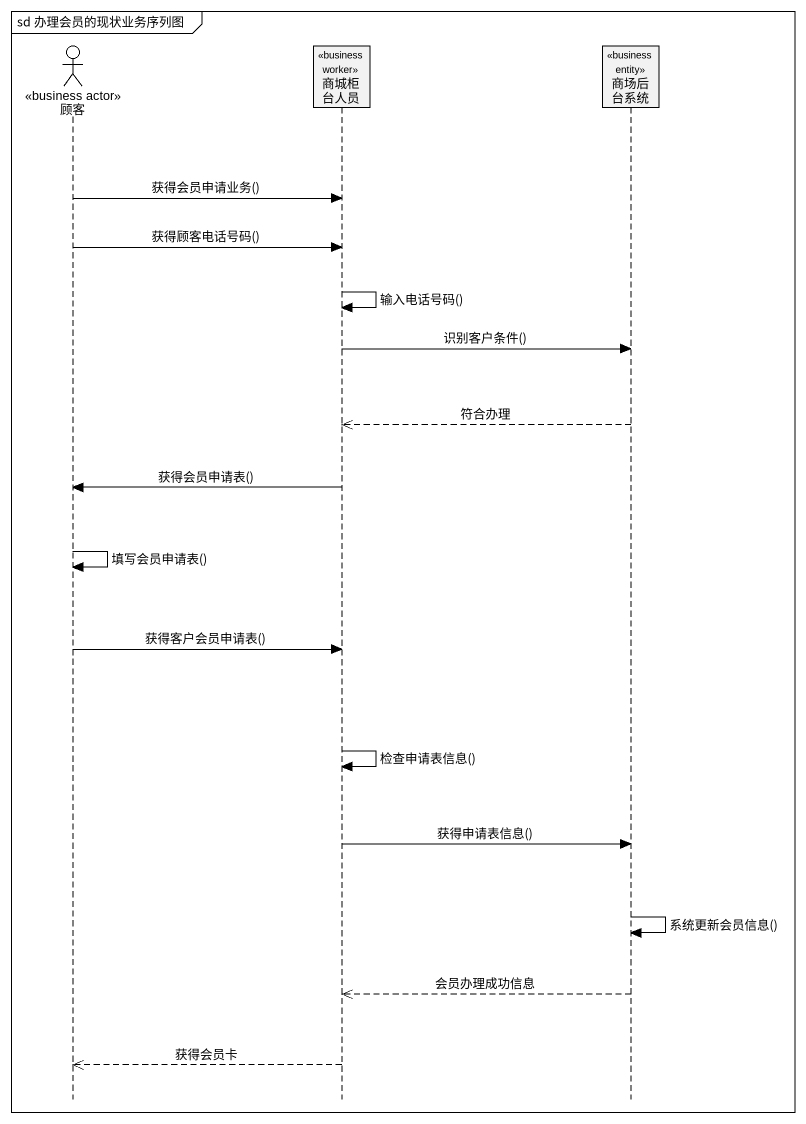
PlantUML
@startuml
mainframe sd 办理会员的现状业务序列图
hide footbox
actor 顾客 <<business actor>>
participant 商城柜台人员 <<business worker>>
participant 商场后台系统 <<business entity>>

顾客 -> 商城柜台人员 : 获得会员申请业务()
顾客 -> 商城柜台人员 : 获得顾客电话号码()
商城柜台人员 -> 商城柜台人员 : 输入电话号码()
商城柜台人员 -> 商场后台系统 : 识别客户条件()
商场后台系统 -->> 商城柜台人员 : 符合办理
商城柜台人员 -> 顾客 : 获得会员申请表()
顾客 -> 顾客 : 填写会员申请表()
顾客 -> 商城柜台人员 : 获得客户会员申请表()
商城柜台人员 -> 商城柜台人员 : 检查申请表信息()
商城柜台人员 -> 商场后台系统 : 获得申请表信息()
商场后台系统 -> 商场后台系统 : 系统更新会员信息()
商场后台系统 -->> 商城柜台人员 : 会员办理成功信息
商城柜台人员 -->> 顾客 : 获得会员卡
@enduml
